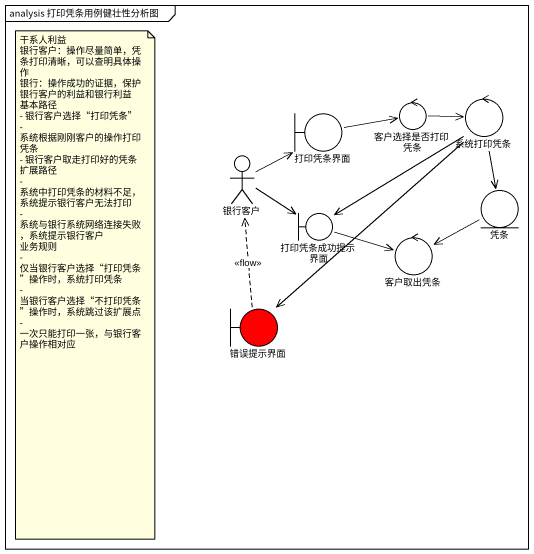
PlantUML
@startuml
mainframe analysis 打印凭条用例健壮性分析图
boundary 打印凭条界面
control 客户选择是否打印凭条
control 系统打印凭条
actor 银行客户
entity 凭条
boundary 打印凭条成功提示界面
control 客户取出凭条
boundary 错误提示界面 #FF0000
打印凭条界面 -right-> 客户选择是否打印凭条
客户选择是否打印凭条 -right-> 系统打印凭条
系统打印凭条 --> 凭条
系统打印凭条 --> 打印凭条成功提示界面
系统打印凭条 --> 错误提示界面
银行客户 -up-> 打印凭条界面
银行客户 -right-> 打印凭条成功提示界面
凭条 -left-> 客户取出凭条
打印凭条成功提示界面 -right-> 客户取出凭条
错误提示界面 .up.> 银行客户 : <<flow>>
note as N1
  干系人利益
  银行客户：操作尽量简单，凭条打印清晰，可以查明具体操作
  银行：操作成功的证据，保护银行客户的利益和银行利益
  基本路径
  - 银行客户选择“打印凭条”
  - 系统根据刚刚客户的操作打印凭条
  - 银行客户取走打印好的凭条
  扩展路径
  - 系统中打印凭条的材料不足，系统提示银行客户无法打印
  - 系统与银行系统网络连接失败，系统提示银行客户
  业务规则
  - 仅当银行客户选择“打印凭条”操作时，系统打印凭条
  - 当银行客户选择“不打印凭条”操作时，系统跳过该扩展点
  - 一次只能打印一张，与银行客户操作相对应
end note
@enduml
